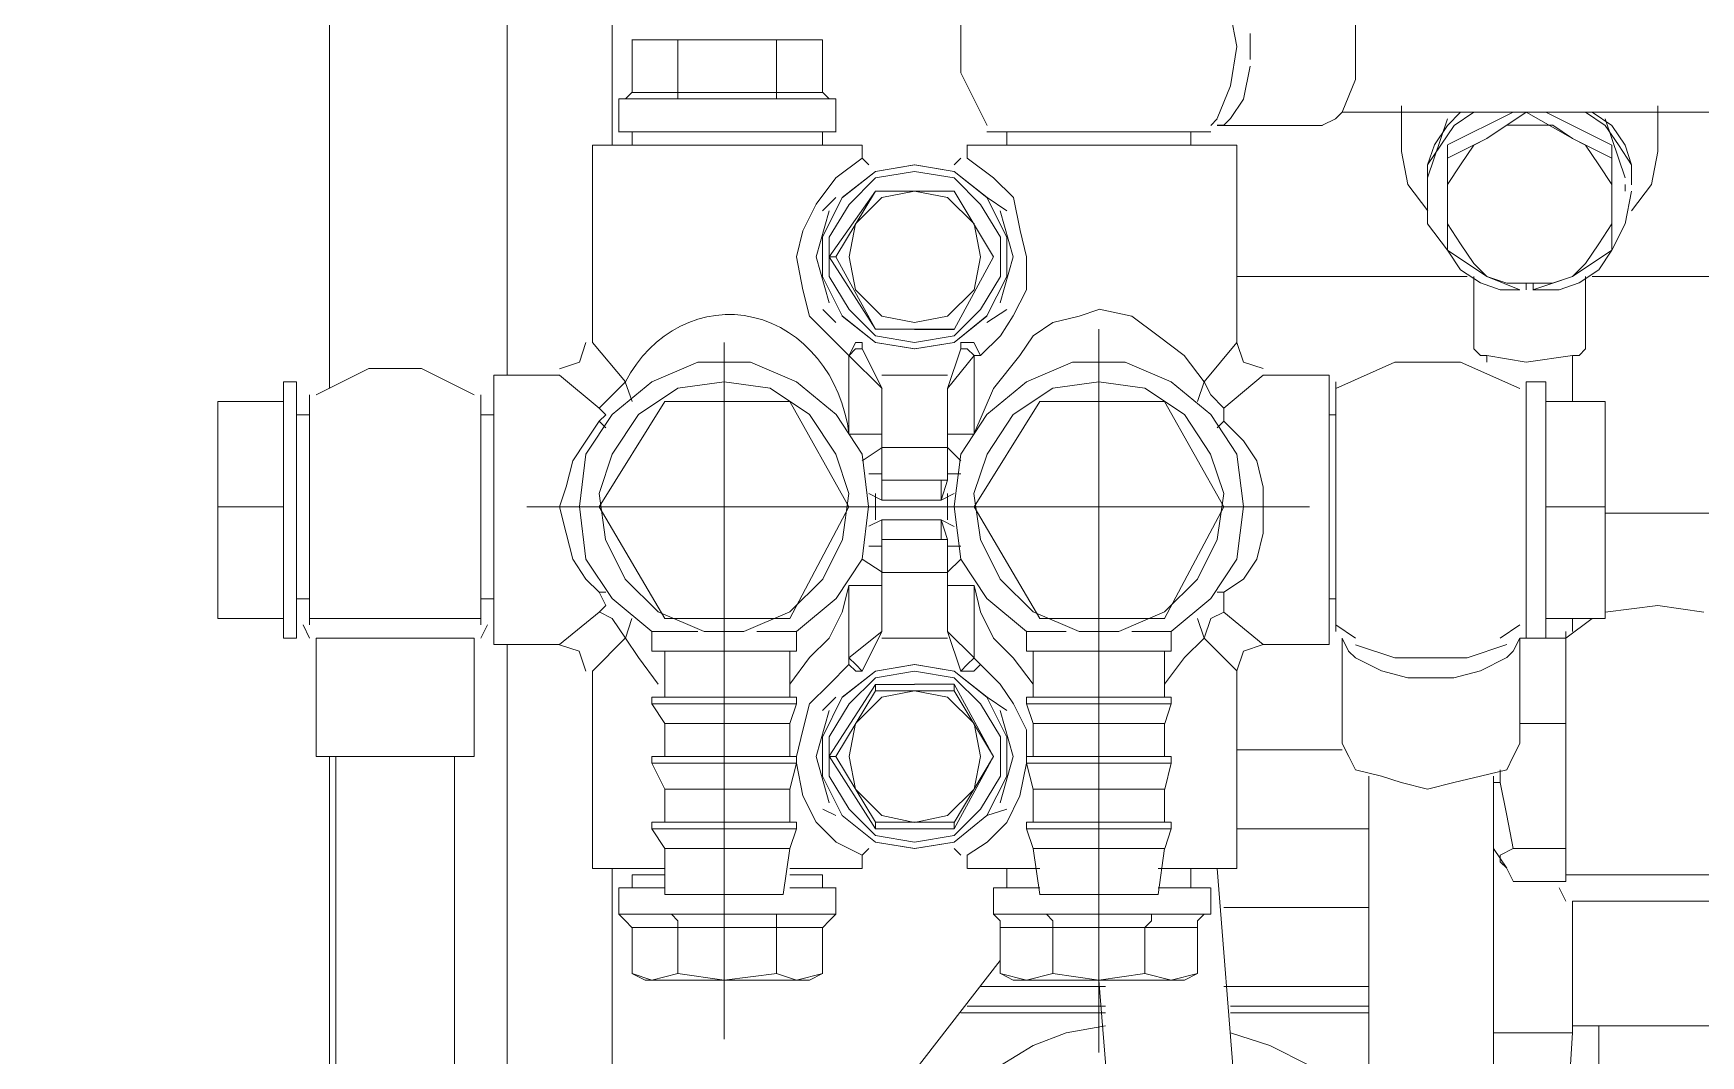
# Model space of a CAD drawing. Header units: inches. Extents: x 11 to 128, y 20 to 108.
# Drawn here: x 30.3206 to 30.5017, y 82.7398 to 82.8508 of the extents above; entities that cross this region are included whole.
import ezdxf

# ---------------------------------------------------------------- set-up
doc = ezdxf.new("R2010")
doc.units = ezdxf.units.IN
doc.header["$MEASUREMENT"] = 0
doc.layers.add('1', color=255, linetype='Continuous')
doc.layers.add('Dim', color=6, linetype='Continuous', lineweight=13)

# ---------------------------------------------------------------- blocks, each defined once
blk = doc.blocks.new('5')
at = {"layer": '1', "lineweight": 9}
for p, q in [((225.45896, -21.79106), (225.45896, -21.64755)), ((225.47611, -21.73518), (225.47611, -21.7898)), ((225.48627, -21.73835), (225.48627, -21.76757)), ((225.5466, -21.75804), (225.54597, -21.75488)), ((225.55803, -21.75487), (225.55803, -21.75803)), ((225.51992, -21.76058), (225.51992, -21.7555)), ((225.48945, -21.7574), (225.48817, -21.7574)), ((225.48817, -21.7574), (225.49009, -21.7574)), ((225.48818, -21.7574), (225.48818, -21.76248)), ((225.50532, -21.7574), (225.48945, -21.7574)), ((225.49009, -21.7574), (225.49261, -21.7574)), ((225.49261, -21.7574), (225.49261, -21.76248)), ((225.49261, -21.7574), (225.49707, -21.7574)), ((225.49707, -21.7574), (225.50214, -21.7574)), ((225.50214, -21.7574), (225.50214, -21.76248)), ((225.50214, -21.7574), (225.50405, -21.7574)), ((225.50405, -21.7574), (225.50659, -21.7574)), ((225.50659, -21.7574), (225.50532, -21.7574)), ((225.50659, -21.7574), (225.50659, -21.76248)), ((225.54597, -21.76185), (225.5466, -21.75804)), ((225.54788, -21.75804), (225.54788, -21.75677)), ((225.54788, -21.7593), (225.54788, -21.75804)), ((225.55804, -21.75804), (225.55804, -21.76122)), ((225.52247, -21.76566), (225.51992, -21.76058)), ((225.54788, -21.75993), (225.54724, -21.76312)), ((225.55804, -21.76122), (225.55677, -21.76438)), ((225.48817, -21.76248), (225.48754, -21.76311)), ((225.50659, -21.76247), (225.48817, -21.76247)), ((225.49261, -21.76311), (225.49261, -21.76248)), ((225.50214, -21.76248), (225.50214, -21.76311)), ((225.50723, -21.76311), (225.5066, -21.76248)), ((225.5447, -21.76501), (225.54597, -21.76185)), ((225.48754, -21.76311), (225.4869, -21.76311)), ((225.4869, -21.76311), (225.4869, -21.7663)), ((225.4869, -21.76311), (225.50787, -21.76311)), ((225.49198, -21.76311), (225.49261, -21.76311)), ((225.50214, -21.76311), (225.50214, -21.76311)), ((225.50787, -21.76311), (225.50723, -21.76311)), ((225.50787, -21.76311), (225.50787, -21.7663)), ((225.54724, -21.76312), (225.54597, -21.76501)), ((225.55677, -21.76438), (225.55612, -21.76502)), ((225.6641, -21.76439), (225.55677, -21.76439)), ((225.56248, -21.76376), (225.56248, -21.76629)), ((225.56248, -21.76439), (225.56248, -21.76566)), ((225.56629, -21.76439), (225.56629, -21.76439)), ((225.57328, -21.76439), (225.56692, -21.76755)), ((225.5682, -21.76439), (225.56693, -21.76566)), ((225.56947, -21.76438), (225.56756, -21.76567)), ((225.57074, -21.76693), (225.57454, -21.76438)), ((225.57454, -21.76438), (225.579, -21.76693)), ((225.57454, -21.76439), (225.57454, -21.76439)), ((225.5828, -21.76756), (225.57644, -21.7644)), ((225.58025, -21.76439), (225.58217, -21.76566)), ((225.5828, -21.76567), (225.58089, -21.76438)), ((225.58344, -21.76439), (225.58344, -21.76439)), ((225.58724, -21.76629), (225.58724, -21.76376)), ((225.58724, -21.76566), (225.58724, -21.76439)), ((225.50787, -21.76629), (225.4869, -21.76629)), ((225.48818, -21.76629), (225.48818, -21.76756)), ((225.50659, -21.76629), (225.50659, -21.76756)), ((225.54406, -21.76629), (225.52246, -21.76629)), ((225.52437, -21.76629), (225.52437, -21.76756)), ((225.54215, -21.76629), (225.54215, -21.76756)), ((225.54406, -21.76566), (225.5447, -21.76502)), ((225.54532, -21.76565), (225.54469, -21.76565)), ((225.5447, -21.76502), (225.5447, -21.76502)), ((225.5447, -21.76566), (225.55487, -21.76566)), ((225.5447, -21.76566), (225.5447, -21.76566)), ((225.54597, -21.76501), (225.54532, -21.76565)), ((225.55612, -21.76502), (225.55487, -21.76565)), ((225.56248, -21.76566), (225.56248, -21.76694)), ((225.56248, -21.76629), (225.56248, -21.76756)), ((225.56692, -21.76502), (225.565, -21.77073)), ((225.56693, -21.76566), (225.56566, -21.76755)), ((225.56756, -21.76567), (225.56628, -21.76756)), ((225.57266, -21.76565), (225.57074, -21.76693)), ((225.57454, -21.76565), (225.57266, -21.76565)), ((225.5771, -21.76565), (225.57454, -21.76565)), ((225.579, -21.76693), (225.5771, -21.76565)), ((225.58408, -21.77073), (225.58216, -21.76502)), ((225.58217, -21.76566), (225.58344, -21.76755)), ((225.58407, -21.76756), (225.5828, -21.76567)), ((225.58724, -21.76693), (225.58724, -21.76565)), ((225.58724, -21.76756), (225.58724, -21.76629)), ((225.48435, -21.76756), (225.51041, -21.76756)), ((225.48436, -21.78662), (225.48436, -21.76757)), ((225.48436, -21.76757), (225.48436, -21.78662)), ((225.51041, -21.76756), (225.51041, -21.76885)), ((225.52056, -21.76884), (225.52056, -21.76755)), ((225.52056, -21.76755), (225.52056, -21.76884)), ((225.5466, -21.76756), (225.52056, -21.76756)), ((225.5466, -21.78662), (225.5466, -21.76757)), ((225.5466, -21.76757), (225.5466, -21.78662)), ((225.56248, -21.76819), (225.56248, -21.76692)), ((225.56566, -21.76755), (225.56501, -21.76947)), ((225.56628, -21.76756), (225.56501, -21.76946)), ((225.56692, -21.76884), (225.57073, -21.76694)), ((225.56692, -21.77771), (225.56692, -21.76757)), ((225.56946, -21.76757), (225.56819, -21.76946)), ((225.57073, -21.76693), (225.56946, -21.76757)), ((225.58281, -21.76883), (225.579, -21.76693)), ((225.579, -21.76693), (225.58025, -21.76757)), ((225.58025, -21.76757), (225.58154, -21.76946)), ((225.5828, -21.77771), (225.5828, -21.76757)), ((225.58344, -21.76755), (225.58469, -21.76947)), ((225.5847, -21.76946), (225.58407, -21.76756)), ((225.58724, -21.76819), (225.58724, -21.76692)), ((225.50787, -21.77073), (225.51041, -21.76884)), ((225.51041, -21.76884), (225.51104, -21.76947)), ((225.51041, -21.76884), (225.51041, -21.76884)), ((225.51547, -21.76946), (225.51168, -21.7701)), ((225.51548, -21.76947), (225.51169, -21.77011)), ((225.51929, -21.7701), (225.51547, -21.76946)), ((225.5193, -21.77011), (225.51548, -21.76947)), ((225.51929, -21.76946), (225.51992, -21.76883)), ((225.52309, -21.77074), (225.52055, -21.76884)), ((225.52056, -21.76884), (225.52056, -21.76884)), ((225.5631, -21.77137), (225.56248, -21.76819)), ((225.56501, -21.76946), (225.56501, -21.77138)), ((225.56501, -21.76947), (225.56501, -21.77139)), ((225.56819, -21.76946), (225.56692, -21.77138)), ((225.58154, -21.76946), (225.58281, -21.77138)), ((225.58469, -21.76947), (225.58469, -21.77139)), ((225.5847, -21.77138), (225.5847, -21.76946)), ((225.58662, -21.77137), (225.58724, -21.76819)), ((225.50595, -21.77328), (225.50787, -21.77073)), ((225.51168, -21.7701), (225.50849, -21.77263)), ((225.51169, -21.77011), (225.5085, -21.77264)), ((225.51168, -21.77074), (225.50914, -21.77329)), ((225.51547, -21.7701), (225.51168, -21.77074)), ((225.51929, -21.77074), (225.51547, -21.7701)), ((225.52246, -21.77263), (225.51929, -21.7701)), ((225.52183, -21.77329), (225.51929, -21.77074)), ((225.52247, -21.77264), (225.5193, -21.77011)), ((225.52501, -21.77263), (225.52309, -21.77074)), ((225.50849, -21.77263), (225.50659, -21.77646)), ((225.50659, -21.77392), (225.50787, -21.77264)), ((225.50722, -21.77836), (225.51168, -21.77201)), ((225.50787, -21.77837), (225.51169, -21.772)), ((225.51232, -21.77264), (225.50976, -21.77517)), ((225.51168, -21.77201), (225.51929, -21.77201)), ((225.51168, -21.77201), (225.51547, -21.77201)), ((225.51168, -21.77201), (225.51168, -21.77201)), ((225.51547, -21.77201), (225.51232, -21.77264)), ((225.51929, -21.77201), (225.51547, -21.77201)), ((225.51864, -21.77264), (225.51547, -21.77201)), ((225.52121, -21.77517), (225.51864, -21.77264)), ((225.5231, -21.77837), (225.51929, -21.77201)), ((225.51929, -21.77201), (225.5231, -21.77837)), ((225.51929, -21.77201), (225.51929, -21.77201)), ((225.52437, -21.77646), (225.52246, -21.77263)), ((225.52438, -21.77392), (225.52247, -21.77264)), ((225.52565, -21.77582), (225.52501, -21.77263)), ((225.56502, -21.77392), (225.5631, -21.77137)), ((225.56501, -21.77138), (225.56501, -21.77201)), ((225.56501, -21.77517), (225.56501, -21.77201)), ((225.56692, -21.77138), (225.56692, -21.7733)), ((225.58281, -21.77138), (225.58281, -21.7733)), ((225.5847, -21.77201), (225.58407, -21.77517)), ((225.58408, -21.77201), (225.58408, -21.77137)), ((225.5847, -21.77392), (225.58662, -21.77137)), ((225.50468, -21.77584), (225.50595, -21.77328)), ((225.50723, -21.77392), (225.50595, -21.77837)), ((225.50914, -21.77329), (225.50722, -21.77647)), ((225.52375, -21.77647), (225.52183, -21.77329)), ((225.525, -21.77837), (225.52374, -21.77392)), ((225.56692, -21.7733), (225.56692, -21.77518)), ((225.5828, -21.77518), (225.5828, -21.7733)), ((225.50405, -21.77837), (225.50468, -21.77584)), ((225.50976, -21.77517), (225.50914, -21.77837)), ((225.52183, -21.77837), (225.52121, -21.77517)), ((225.52628, -21.77837), (225.52565, -21.77582)), ((225.56693, -21.7777), (225.56501, -21.77517)), ((225.56692, -21.77518), (225.56819, -21.77709)), ((225.58153, -21.77709), (225.5828, -21.77518)), ((225.58407, -21.77517), (225.5828, -21.77772)), ((225.50659, -21.77646), (225.50659, -21.78026)), ((225.50722, -21.77647), (225.50722, -21.78026)), ((225.52375, -21.78026), (225.52375, -21.77647)), ((225.52437, -21.78026), (225.52437, -21.77646)), ((225.56819, -21.77709), (225.56946, -21.77899)), ((225.58026, -21.77899), (225.58153, -21.77709)), ((225.50405, -21.77837), (225.50469, -21.78153)), ((225.50595, -21.77837), (225.50723, -21.7828)), ((225.51168, -21.78536), (225.50722, -21.77836)), ((225.50723, -21.77837), (225.50787, -21.77837)), ((225.51168, -21.78536), (225.50786, -21.77836)), ((225.50914, -21.77837), (225.50976, -21.78154)), ((225.51928, -21.78537), (225.5231, -21.77837)), ((225.5231, -21.77837), (225.51928, -21.78537)), ((225.52121, -21.78154), (225.52183, -21.77837)), ((225.5231, -21.77837), (225.5231, -21.77837)), ((225.52374, -21.78279), (225.525, -21.77837)), ((225.52627, -21.78154), (225.52627, -21.77836)), ((225.57073, -21.78026), (225.56692, -21.77771)), ((225.5682, -21.77962), (225.56693, -21.7777)), ((225.56946, -21.77899), (225.57073, -21.78026)), ((225.57899, -21.78026), (225.5828, -21.77771)), ((225.57899, -21.78026), (225.58026, -21.77899)), ((225.5828, -21.77772), (225.58153, -21.77962)), ((225.50659, -21.78026), (225.50849, -21.78407)), ((225.50722, -21.78026), (225.50914, -21.78343)), ((225.52183, -21.78343), (225.52375, -21.78026)), ((225.52246, -21.78407), (225.52437, -21.78026)), ((225.5466, -21.78026), (225.56884, -21.78026)), ((225.5701, -21.78088), (225.5682, -21.77962)), ((225.56947, -21.78026), (225.56947, -21.78724)), ((225.56947, -21.78724), (225.56947, -21.78026)), ((225.57073, -21.78026), (225.57265, -21.78089)), ((225.57074, -21.78025), (225.57391, -21.78154)), ((225.579, -21.78026), (225.57518, -21.78155)), ((225.57709, -21.78089), (225.57899, -21.78026)), ((225.58153, -21.77962), (225.57963, -21.78088)), ((225.58025, -21.78026), (225.58025, -21.78724)), ((225.58025, -21.78724), (225.58025, -21.78026)), ((225.58089, -21.78026), (225.64249, -21.78026)), ((225.50469, -21.78153), (225.50532, -21.78408)), ((225.50976, -21.78154), (225.51232, -21.78409)), ((225.51864, -21.78409), (225.52121, -21.78154)), ((225.525, -21.78407), (225.52627, -21.78154)), ((225.572, -21.78154), (225.5701, -21.78088)), ((225.57391, -21.78154), (225.572, -21.78154)), ((225.57265, -21.78089), (225.57455, -21.78089)), ((225.57454, -21.78088), (225.57454, -21.78153)), ((225.57455, -21.78089), (225.57709, -21.78089)), ((225.57519, -21.78154), (225.57519, -21.78088)), ((225.57772, -21.78154), (225.57519, -21.78154)), ((225.57963, -21.78088), (225.57772, -21.78154)), ((225.50787, -21.7847), (225.5066, -21.78343)), ((225.50914, -21.78343), (225.51168, -21.78598)), ((225.51929, -21.78598), (225.52183, -21.78343)), ((225.52437, -21.78343), (225.52246, -21.7847)), ((225.53327, -21.78343), (225.53135, -21.78409)), ((225.53645, -21.78408), (225.53328, -21.78342)), ((225.50532, -21.78408), (225.50722, -21.78598)), ((225.50849, -21.78407), (225.51168, -21.78662)), ((225.50849, -21.78408), (225.51168, -21.78663)), ((225.51929, -21.78536), (225.51168, -21.78536)), ((225.51547, -21.78536), (225.51168, -21.78536)), ((225.51168, -21.78536), (225.51168, -21.78536)), ((225.51232, -21.78409), (225.51547, -21.7847)), ((225.51547, -21.7847), (225.51864, -21.78409)), ((225.51547, -21.78537), (225.51928, -21.78537)), ((225.51929, -21.78662), (225.52246, -21.78407)), ((225.51929, -21.78663), (225.52246, -21.78408)), ((225.51929, -21.78536), (225.51929, -21.78536)), ((225.52375, -21.78599), (225.525, -21.78407)), ((225.52881, -21.7847), (225.52691, -21.78598)), ((225.53135, -21.78409), (225.52881, -21.7847)), ((225.53899, -21.78599), (225.53645, -21.78408)), ((225.4831, -21.78852), (225.48373, -21.78663)), ((225.48754, -21.79042), (225.48437, -21.78663)), ((225.50722, -21.78598), (225.50913, -21.7879)), ((225.50914, -21.78789), (225.50976, -21.78663)), ((225.50976, -21.78724), (225.50914, -21.78789)), ((225.50976, -21.78663), (225.51041, -21.78663)), ((225.51041, -21.78724), (225.50976, -21.78724)), ((225.51041, -21.78662), (225.51041, -21.78723)), ((225.51233, -21.79106), (225.51041, -21.78724)), ((225.51168, -21.78598), (225.51547, -21.78663)), ((225.51168, -21.78662), (225.51547, -21.78724)), ((225.51168, -21.78663), (225.51548, -21.78724)), ((225.51547, -21.78663), (225.51929, -21.78598)), ((225.51547, -21.78724), (225.51929, -21.78662)), ((225.51548, -21.78724), (225.51929, -21.78663)), ((225.5212, -21.78662), (225.51991, -21.78662)), ((225.51992, -21.78663), (225.51992, -21.78724)), ((225.51992, -21.78724), (225.52056, -21.78724)), ((225.52056, -21.78724), (225.52121, -21.78789)), ((225.52183, -21.78789), (225.5212, -21.78662)), ((225.52183, -21.78789), (225.52375, -21.78599)), ((225.52691, -21.78598), (225.52564, -21.78788)), ((225.54151, -21.78789), (225.53899, -21.78599)), ((225.54343, -21.79042), (225.5466, -21.78662)), ((225.5466, -21.78662), (225.54724, -21.78852)), ((225.5701, -21.78789), (225.56947, -21.78724)), ((225.58025, -21.78724), (225.57963, -21.78789)), ((225.48119, -21.78916), (225.4831, -21.78852)), ((225.49454, -21.78852), (225.49008, -21.79042)), ((225.49961, -21.78852), (225.49454, -21.78852)), ((225.50405, -21.79042), (225.49961, -21.78852)), ((225.51232, -21.79105), (225.50913, -21.78789)), ((225.50913, -21.78789), (225.50913, -21.7955)), ((225.50913, -21.78789), (225.50913, -21.78789)), ((225.51992, -21.78724), (225.51865, -21.79106)), ((225.51865, -21.79106), (225.52121, -21.7879)), ((225.52121, -21.79549), (225.52121, -21.78788)), ((225.52121, -21.78789), (225.52183, -21.78789)), ((225.52564, -21.78788), (225.5231, -21.79106)), ((225.52628, -21.79042), (225.53072, -21.78852)), ((225.53072, -21.78852), (225.5358, -21.78852)), ((225.5358, -21.78852), (225.54024, -21.79042)), ((225.54343, -21.79042), (225.54151, -21.78789)), ((225.54724, -21.78852), (225.54914, -21.78915)), ((225.56184, -21.78853), (225.55613, -21.79106)), ((225.5682, -21.78853), (225.56184, -21.78853)), ((225.57391, -21.79106), (225.5682, -21.78853)), ((225.57073, -21.78789), (225.5701, -21.78789)), ((225.57454, -21.78853), (225.57073, -21.78789)), ((225.57073, -21.78853), (225.57073, -21.7879)), ((225.579, -21.78789), (225.57454, -21.78853)), ((225.57963, -21.78789), (225.579, -21.78789)), ((225.579, -21.79233), (225.579, -21.7879)), ((225.45578, -21.79042), (225.45451, -21.79042)), ((225.45451, -21.79042), (225.45451, -21.81519)), ((225.45578, -21.79042), (225.45578, -21.81519)), ((225.46276, -21.78915), (225.45768, -21.7917)), ((225.46785, -21.78915), (225.46276, -21.78915)), ((225.47294, -21.7917), (225.46785, -21.78915)), ((225.47484, -21.78979), (225.48119, -21.78979)), ((225.48119, -21.78979), (225.47484, -21.78979)), ((225.47484, -21.81581), (225.47484, -21.7898)), ((225.48119, -21.7898), (225.485, -21.79297)), ((225.49008, -21.79042), (225.48627, -21.7936)), ((225.48627, -21.79171), (225.48754, -21.79042)), ((225.48753, -21.79043), (225.48818, -21.79233)), ((225.49708, -21.79042), (225.49262, -21.79105)), ((225.50152, -21.79105), (225.49708, -21.79042)), ((225.50788, -21.7936), (225.50405, -21.79042)), ((225.51232, -21.78979), (225.51865, -21.78979)), ((225.52246, -21.7936), (225.52628, -21.79042)), ((225.53327, -21.79042), (225.52881, -21.79105)), ((225.53771, -21.79105), (225.53327, -21.79042)), ((225.54024, -21.79042), (225.54406, -21.7936)), ((225.54343, -21.79042), (225.54278, -21.79232)), ((225.54406, -21.79169), (225.54343, -21.79042)), ((225.54533, -21.79298), (225.54914, -21.78979)), ((225.54914, -21.78979), (225.55548, -21.78979)), ((225.55549, -21.78979), (225.54915, -21.78979)), ((225.55549, -21.81581), (225.55549, -21.7898)), ((225.55613, -21.81456), (225.55613, -21.79042)), ((225.57644, -21.79042), (225.57454, -21.79042)), ((225.57454, -21.79042), (225.57454, -21.81456)), ((225.57454, -21.8152), (225.57454, -21.79043)), ((225.57644, -21.79043), (225.57644, -21.8152)), ((225.45705, -21.81391), (225.45705, -21.79169)), ((225.47358, -21.81391), (225.47358, -21.79169)), ((225.485, -21.79297), (225.48627, -21.79171)), ((225.49262, -21.79105), (225.4888, -21.7936)), ((225.50531, -21.7936), (225.50152, -21.79105)), ((225.51232, -21.79549), (225.51232, -21.79105)), ((225.51865, -21.79549), (225.51865, -21.79107)), ((225.5231, -21.79106), (225.5212, -21.79549)), ((225.52881, -21.79105), (225.525, -21.7936)), ((225.54153, -21.7936), (225.53771, -21.79105)), ((225.54533, -21.79297), (225.54406, -21.79169)), ((225.44817, -21.81328), (225.44817, -21.79233)), ((225.45451, -21.79233), (225.44817, -21.79233)), ((225.45705, -21.79361), (225.45578, -21.79361)), ((225.47484, -21.79361), (225.47358, -21.79361)), ((225.48627, -21.7936), (225.48372, -21.79742)), ((225.49135, -21.79233), (225.485, -21.80249)), ((225.485, -21.79297), (225.48565, -21.79362)), ((225.48565, -21.79362), (225.485, -21.79423)), ((225.4888, -21.7936), (225.48628, -21.79742)), ((225.50342, -21.79233), (225.49135, -21.79233)), ((225.50913, -21.80249), (225.50342, -21.79232)), ((225.50787, -21.79742), (225.50531, -21.7936)), ((225.51041, -21.79742), (225.50788, -21.7936)), ((225.51992, -21.79742), (225.52246, -21.7936)), ((225.52755, -21.79233), (225.52121, -21.80249)), ((225.525, -21.7936), (225.52247, -21.79742)), ((225.53961, -21.79233), (225.52755, -21.79233)), ((225.54533, -21.80249), (225.53961, -21.79232)), ((225.54405, -21.79742), (225.54153, -21.7936)), ((225.54406, -21.7936), (225.5466, -21.79742)), ((225.54533, -21.79361), (225.54533, -21.79297)), ((225.54533, -21.79424), (225.54533, -21.79361)), ((225.55613, -21.79361), (225.55549, -21.79361)), ((225.57454, -21.79361), (225.57454, -21.79361)), ((225.57644, -21.79233), (225.58217, -21.79233)), ((225.58216, -21.79233), (225.58216, -21.81328)), ((225.485, -21.79423), (225.48373, -21.79615)), ((225.485, -21.79423), (225.48565, -21.79486)), ((225.5447, -21.79487), (225.54532, -21.79424)), ((225.54533, -21.79422), (225.54723, -21.79614)), ((225.48373, -21.79615), (225.48246, -21.79805)), ((225.50913, -21.79549), (225.51232, -21.79549)), ((225.51041, -21.79805), (225.51233, -21.79676)), ((225.51231, -21.79677), (225.51865, -21.79677)), ((225.51232, -21.79549), (225.51232, -21.79678)), ((225.51232, -21.79677), (225.51232, -21.79993)), ((225.51232, -21.79677), (225.51232, -21.79677)), ((225.51865, -21.79549), (225.52121, -21.79549)), ((225.51865, -21.79677), (225.51865, -21.79549)), ((225.51992, -21.79805), (225.51865, -21.79676)), ((225.51865, -21.79677), (225.51865, -21.79993)), ((225.51865, -21.79677), (225.51865, -21.79677)), ((225.54723, -21.79614), (225.54852, -21.79806)), ((225.48246, -21.79805), (225.48183, -21.80058)), ((225.48372, -21.79742), (225.4831, -21.80248)), ((225.48628, -21.79742), (225.48501, -21.80123)), ((225.50913, -21.80123), (225.50787, -21.79742)), ((225.51103, -21.80248), (225.51041, -21.79742)), ((225.51929, -21.80248), (225.51992, -21.79742)), ((225.52247, -21.79742), (225.5212, -21.80123)), ((225.54532, -21.80123), (225.54405, -21.79742)), ((225.5466, -21.79742), (225.54723, -21.80248)), ((225.54852, -21.79806), (225.54914, -21.80059)), ((225.51104, -21.79931), (225.51231, -21.79931)), ((225.51865, -21.79994), (225.51232, -21.79994)), ((225.51232, -21.79994), (225.51232, -21.80186)), ((225.51232, -21.80186), (225.51232, -21.79994)), ((225.51802, -21.79994), (225.51802, -21.80186)), ((225.51865, -21.79994), (225.51802, -21.80186)), ((225.51865, -21.79931), (225.51992, -21.79931)), ((225.48183, -21.80058), (225.48119, -21.80249)), ((225.48501, -21.80123), (225.48563, -21.80566)), ((225.5085, -21.80566), (225.50913, -21.80123)), ((225.51104, -21.80123), (225.51231, -21.80186)), ((225.51168, -21.80375), (225.51168, -21.80122)), ((225.51232, -21.80123), (225.51232, -21.80123)), ((225.51802, -21.80186), (225.51929, -21.80122)), ((225.51865, -21.80123), (225.51865, -21.80376)), ((225.5212, -21.80123), (225.52183, -21.80566)), ((225.54469, -21.80566), (225.54532, -21.80123)), ((225.54914, -21.80059), (225.54914, -21.80249)), ((225.45451, -21.80249), (225.44817, -21.80249)), ((225.48119, -21.80249), (225.48183, -21.80504)), ((225.4831, -21.80248), (225.48372, -21.80756)), ((225.485, -21.80249), (225.49136, -21.81328)), ((225.50342, -21.81328), (225.50913, -21.80249)), ((225.51041, -21.80756), (225.51103, -21.80248)), ((225.51232, -21.80186), (225.51803, -21.80186)), ((225.51802, -21.80186), (225.51802, -21.80186)), ((225.51992, -21.80756), (225.51929, -21.80248)), ((225.52121, -21.80249), (225.52755, -21.81328)), ((225.53961, -21.81328), (225.54533, -21.80249)), ((225.54723, -21.80248), (225.5466, -21.80756)), ((225.54914, -21.80249), (225.54914, -21.80504)), ((225.57644, -21.80249), (225.58217, -21.80249)), ((225.61773, -21.80312), (225.58216, -21.80312)), ((225.51232, -21.80375), (225.51104, -21.80438)), ((225.51802, -21.80375), (225.51231, -21.80375)), ((225.51232, -21.80375), (225.51232, -21.80567)), ((225.51232, -21.80567), (225.51232, -21.80375)), ((225.51232, -21.80439), (225.51232, -21.80439)), ((225.51802, -21.80567), (225.51802, -21.80375)), ((225.51802, -21.80375), (225.51865, -21.80567)), ((225.51802, -21.80375), (225.51802, -21.80375)), ((225.51929, -21.80439), (225.51802, -21.80376)), ((225.48183, -21.80504), (225.48246, -21.80757)), ((225.48563, -21.80566), (225.48753, -21.8095)), ((225.5066, -21.8095), (225.5085, -21.80566)), ((225.51232, -21.80629), (225.51104, -21.80629)), ((225.51865, -21.80567), (225.51231, -21.80567)), ((225.51232, -21.80884), (225.51232, -21.80567)), ((225.51865, -21.80884), (225.51865, -21.80567)), ((225.51992, -21.80629), (225.51865, -21.80629)), ((225.52183, -21.80566), (225.52374, -21.8095)), ((225.5428, -21.8095), (225.54469, -21.80566)), ((225.54914, -21.80504), (225.54852, -21.80757)), ((225.48246, -21.80757), (225.48373, -21.8095)), ((225.48372, -21.80756), (225.48627, -21.81137)), ((225.50788, -21.81137), (225.51041, -21.80756)), ((225.51041, -21.80757), (225.51233, -21.80883)), ((225.51992, -21.80757), (225.51865, -21.80883)), ((225.52246, -21.81137), (225.51992, -21.80756)), ((225.5466, -21.80756), (225.54406, -21.81137)), ((225.54852, -21.80757), (225.54723, -21.8095)), ((225.48373, -21.8095), (225.485, -21.81075)), ((225.48753, -21.8095), (225.49072, -21.81266)), ((225.50341, -21.81266), (225.5066, -21.8095)), ((225.51232, -21.80883), (225.51232, -21.81011)), ((225.51865, -21.80884), (225.51232, -21.80884)), ((225.51232, -21.80884), (225.51232, -21.80884)), ((225.51865, -21.81012), (225.51865, -21.80884)), ((225.51865, -21.80884), (225.51865, -21.80884)), ((225.52374, -21.8095), (225.52691, -21.81266)), ((225.53961, -21.81266), (225.5428, -21.8095)), ((225.54723, -21.8095), (225.54533, -21.81075)), ((225.45705, -21.81138), (225.45578, -21.81138)), ((225.47484, -21.81138), (225.47358, -21.81138)), ((225.48564, -21.81074), (225.485, -21.81074)), ((225.485, -21.81075), (225.48565, -21.81203)), ((225.48627, -21.81137), (225.49008, -21.81456)), ((225.50405, -21.81456), (225.50788, -21.81137)), ((225.50849, -21.81267), (225.50913, -21.81012)), ((225.50913, -21.81708), (225.50913, -21.8101)), ((225.51232, -21.81011), (225.50913, -21.81011)), ((225.51232, -21.81456), (225.51232, -21.81011)), ((225.52121, -21.81011), (225.51865, -21.81011)), ((225.51865, -21.81011), (225.51865, -21.81456)), ((225.52183, -21.81266), (225.52121, -21.81011)), ((225.52121, -21.81011), (225.52121, -21.81709)), ((225.52628, -21.81456), (225.52246, -21.81137)), ((225.54406, -21.81137), (225.54024, -21.81456)), ((225.54533, -21.81074), (225.5447, -21.81074)), ((225.54533, -21.81075), (225.54533, -21.81203)), ((225.55613, -21.81138), (225.55549, -21.81138)), ((225.57454, -21.81138), (225.57454, -21.81138)), ((225.48119, -21.81581), (225.485, -21.81267)), ((225.48565, -21.81203), (225.485, -21.81267)), ((225.485, -21.81266), (225.48627, -21.81328)), ((225.49072, -21.81266), (225.49516, -21.81456)), ((225.49897, -21.81456), (225.50341, -21.81266)), ((225.50723, -21.8152), (225.50849, -21.81267)), ((225.5231, -21.81519), (225.52183, -21.81266)), ((225.52691, -21.81266), (225.53135, -21.81456)), ((225.53519, -21.81456), (225.53961, -21.81266)), ((225.54406, -21.81328), (225.54533, -21.81267)), ((225.54533, -21.81203), (225.54533, -21.81267)), ((225.54533, -21.81267), (225.54914, -21.81581)), ((225.58724, -21.81203), (225.58216, -21.81267)), ((225.59169, -21.81267), (225.58724, -21.81203)), ((225.45451, -21.81328), (225.44817, -21.81328)), ((225.45705, -21.8152), (225.45642, -21.81391)), ((225.47358, -21.81328), (225.45705, -21.81328)), ((225.47421, -21.81391), (225.47358, -21.8152)), ((225.48627, -21.81328), (225.48754, -21.81519)), ((225.48754, -21.81519), (225.48817, -21.81328)), ((225.49454, -21.81456), (225.49009, -21.81456)), ((225.49009, -21.81456), (225.49009, -21.81645)), ((225.49135, -21.81328), (225.50342, -21.81328)), ((225.49516, -21.81456), (225.49897, -21.81456)), ((225.50023, -21.81456), (225.50405, -21.81456)), ((225.50405, -21.81456), (225.50405, -21.81645)), ((225.50913, -21.81709), (225.51232, -21.81456)), ((225.51232, -21.81456), (225.5104, -21.81837)), ((225.51865, -21.81455), (225.52121, -21.81708)), ((225.51992, -21.81837), (225.51865, -21.81455)), ((225.53009, -21.81456), (225.52628, -21.81456)), ((225.52628, -21.81456), (225.52628, -21.81645)), ((225.52755, -21.81328), (225.53962, -21.81328)), ((225.53135, -21.81456), (225.53519, -21.81456)), ((225.53645, -21.81456), (225.54024, -21.81456)), ((225.54024, -21.81456), (225.54024, -21.81645)), ((225.54279, -21.81328), (225.54343, -21.8152)), ((225.54343, -21.8152), (225.54406, -21.81328)), ((225.55613, -21.81391), (225.55805, -21.8152)), ((225.572, -21.8152), (225.57392, -21.81391)), ((225.57644, -21.81328), (225.58217, -21.81328)), ((225.58089, -21.81328), (225.57835, -21.8152)), ((225.57835, -21.83868), (225.57835, -21.81456)), ((225.579, -21.81456), (225.579, -21.81327)), ((225.45451, -21.8152), (225.45578, -21.8152)), ((225.45768, -21.8152), (225.47294, -21.8152)), ((225.45769, -21.8152), (225.45769, -21.82662)), ((225.47294, -21.8152), (225.47294, -21.82662)), ((225.47484, -21.81581), (225.48119, -21.81581)), ((225.48119, -21.81581), (225.47484, -21.81581)), ((225.47611, -21.81581), (225.47611, -21.88125)), ((225.48309, -21.81645), (225.48119, -21.81582)), ((225.48436, -21.81837), (225.48753, -21.8152)), ((225.48754, -21.8152), (225.48881, -21.81707)), ((225.50532, -21.81707), (225.50723, -21.8152)), ((225.51865, -21.8152), (225.51231, -21.8152)), ((225.525, -21.81709), (225.5231, -21.81519)), ((225.54153, -21.81707), (225.54343, -21.8152)), ((225.54343, -21.8152), (225.5466, -21.81836)), ((225.54723, -21.81645), (225.54914, -21.81581)), ((225.54914, -21.81581), (225.55548, -21.81581)), ((225.54915, -21.81581), (225.55549, -21.81581)), ((225.55676, -21.8152), (225.55676, -21.82534)), ((225.55738, -21.81644), (225.55676, -21.8152)), ((225.55804, -21.81581), (225.55804, -21.81581)), ((225.56184, -21.81708), (225.55805, -21.81582)), ((225.57265, -21.81581), (225.56882, -21.81708)), ((225.57265, -21.81581), (225.57265, -21.81581)), ((225.57328, -21.81646), (225.57391, -21.8152)), ((225.57391, -21.8152), (225.57391, -21.82534)), ((225.57454, -21.8152), (225.57392, -21.8152)), ((225.57644, -21.8152), (225.57454, -21.8152)), ((225.57835, -21.8152), (225.57643, -21.8152)), ((225.48373, -21.81837), (225.48309, -21.81645)), ((225.48881, -21.81707), (225.49071, -21.81964)), ((225.50405, -21.81645), (225.49008, -21.81645)), ((225.49135, -21.81645), (225.49135, -21.8209)), ((225.50342, -21.81645), (225.50342, -21.8209)), ((225.50342, -21.81964), (225.50532, -21.81707)), ((225.50722, -21.81965), (225.50913, -21.81773)), ((225.50913, -21.81773), (225.50913, -21.81708)), ((225.50913, -21.81708), (225.50978, -21.81773)), ((225.50913, -21.81774), (225.50978, -21.81837)), ((225.50978, -21.81773), (225.5104, -21.81837)), ((225.51547, -21.81774), (225.51168, -21.81837)), ((225.51548, -21.81774), (225.51169, -21.81837)), ((225.51929, -21.81837), (225.51547, -21.81774)), ((225.5193, -21.81837), (225.51548, -21.81774)), ((225.52056, -21.81773), (225.51992, -21.81837)), ((225.52121, -21.81708), (225.52056, -21.81773)), ((225.52183, -21.81774), (225.5212, -21.81709)), ((225.5212, -21.81837), (225.52183, -21.81774)), ((225.52374, -21.81963), (225.52182, -21.81774)), ((225.52692, -21.81964), (225.525, -21.81709)), ((225.54024, -21.81645), (225.52628, -21.81645)), ((225.52691, -21.81645), (225.52691, -21.8209)), ((225.53961, -21.81645), (225.53961, -21.8209)), ((225.53961, -21.81964), (225.54153, -21.81707)), ((225.5466, -21.81836), (225.54723, -21.81645)), ((225.55805, -21.81708), (225.55738, -21.81644)), ((225.56057, -21.81836), (225.55805, -21.81708)), ((225.56501, -21.81708), (225.56184, -21.81708)), ((225.56882, -21.81708), (225.56501, -21.81708)), ((225.5701, -21.81836), (225.57266, -21.81707)), ((225.57266, -21.81707), (225.57328, -21.81646)), ((225.48436, -21.83743), (225.48436, -21.81837)), ((225.48436, -21.81837), (225.48436, -21.83743)), ((225.51168, -21.81837), (225.50849, -21.8209)), ((225.51169, -21.81837), (225.5085, -21.8209)), ((225.51168, -21.81902), (225.50914, -21.82153)), ((225.50978, -21.81837), (225.5104, -21.81837)), ((225.51041, -21.81837), (225.51041, -21.81837)), ((225.51547, -21.81837), (225.51168, -21.81902)), ((225.51929, -21.81902), (225.51547, -21.81837)), ((225.52246, -21.8209), (225.51929, -21.81837)), ((225.52183, -21.82153), (225.51929, -21.81902)), ((225.52247, -21.8209), (225.5193, -21.81837)), ((225.51991, -21.81837), (225.5212, -21.81837)), ((225.51992, -21.81837), (225.51992, -21.81837)), ((225.5466, -21.83743), (225.5466, -21.81837)), ((225.5466, -21.81837), (225.5466, -21.83743)), ((225.5631, -21.81902), (225.56057, -21.81836)), ((225.56501, -21.81902), (225.5631, -21.81902)), ((225.56501, -21.81901), (225.56755, -21.81901)), ((225.56755, -21.81901), (225.5701, -21.81836)), ((225.50405, -21.8209), (225.49009, -21.8209)), ((225.49009, -21.8209), (225.49009, -21.82153)), ((225.50405, -21.8209), (225.50405, -21.82153)), ((225.50532, -21.82153), (225.50722, -21.81965)), ((225.50849, -21.8209), (225.50659, -21.82474)), ((225.50659, -21.82219), (225.50787, -21.8209)), ((225.50722, -21.8266), (225.51168, -21.81965)), ((225.50787, -21.82661), (225.51169, -21.82027)), ((225.51232, -21.8209), (225.50976, -21.82343)), ((225.51168, -21.81964), (225.51168, -21.82028)), ((225.51168, -21.81965), (225.51547, -21.81965)), ((225.51168, -21.82027), (225.51929, -21.82027)), ((225.51547, -21.82027), (225.51232, -21.8209)), ((225.51547, -21.81964), (225.51929, -21.81964)), ((225.51864, -21.8209), (225.51547, -21.82027)), ((225.52121, -21.82343), (225.51864, -21.8209)), ((225.51929, -21.82028), (225.51929, -21.81964)), ((225.51929, -21.81964), (225.5231, -21.82662)), ((225.51929, -21.82027), (225.5231, -21.82662)), ((225.52437, -21.82474), (225.52246, -21.8209)), ((225.52438, -21.82218), (225.52247, -21.8209)), ((225.52501, -21.82153), (225.52374, -21.81963)), ((225.54025, -21.8209), (225.52628, -21.8209)), ((225.52628, -21.8209), (225.52628, -21.82153)), ((225.54024, -21.8209), (225.54024, -21.82153)), ((225.49008, -21.82154), (225.50405, -21.82154)), ((225.49009, -21.82154), (225.49136, -21.82343)), ((225.50405, -21.82154), (225.50342, -21.82343)), ((225.50469, -21.82408), (225.50532, -21.82153)), ((225.50723, -21.82219), (225.50595, -21.82661)), ((225.50914, -21.82153), (225.50722, -21.82473)), ((225.52375, -21.82473), (225.52183, -21.82153)), ((225.525, -21.82661), (225.52374, -21.82218)), ((225.52628, -21.82406), (225.52501, -21.82153)), ((225.52628, -21.82154), (225.54024, -21.82154)), ((225.52628, -21.82154), (225.52691, -21.82343)), ((225.54024, -21.82154), (225.53962, -21.82343)), ((225.50342, -21.82344), (225.49135, -21.82344)), ((225.49135, -21.82344), (225.49135, -21.8266)), ((225.50342, -21.82344), (225.50342, -21.8266)), ((225.50405, -21.82661), (225.50469, -21.82408)), ((225.50976, -21.82343), (225.50914, -21.82662)), ((225.52183, -21.82662), (225.52121, -21.82343)), ((225.52628, -21.82661), (225.52628, -21.82406)), ((225.53961, -21.82344), (225.52691, -21.82344)), ((225.52691, -21.82344), (225.52691, -21.8266)), ((225.53961, -21.82344), (225.53961, -21.8266)), ((225.57835, -21.82344), (225.57391, -21.82344)), ((225.50659, -21.82474), (225.50659, -21.82851)), ((225.50722, -21.82473), (225.50722, -21.82851)), ((225.52375, -21.82851), (225.52375, -21.82473)), ((225.52437, -21.82851), (225.52437, -21.82474)), ((225.5574, -21.82661), (225.55676, -21.82535)), ((225.57391, -21.82535), (225.57328, -21.82661)), ((225.47294, -21.82661), (225.45768, -21.82661)), ((225.45896, -21.97903), (225.45896, -21.82662)), ((225.45959, -21.94156), (225.45959, -21.82661)), ((225.47103, -21.94156), (225.47103, -21.82661)), ((225.49008, -21.82726), (225.50405, -21.82726)), ((225.50405, -21.82661), (225.49009, -21.82661)), ((225.49009, -21.82661), (225.49009, -21.82726)), ((225.49009, -21.82726), (225.49136, -21.82979)), ((225.50405, -21.82726), (225.50342, -21.82979)), ((225.50405, -21.82661), (225.50405, -21.82726)), ((225.50405, -21.82726), (225.50469, -21.83042)), ((225.50595, -21.82661), (225.50723, -21.83108)), ((225.51168, -21.8336), (225.50722, -21.8266)), ((225.50723, -21.82661), (225.50787, -21.82661)), ((225.51168, -21.83297), (225.50786, -21.82661)), ((225.50914, -21.82662), (225.50976, -21.82978)), ((225.51928, -21.83361), (225.5231, -21.82661)), ((225.5231, -21.82661), (225.51928, -21.83298)), ((225.52121, -21.82978), (225.52183, -21.82662)), ((225.5231, -21.82661), (225.5231, -21.82661)), ((225.52374, -21.83108), (225.525, -21.82661)), ((225.52564, -21.83043), (225.52629, -21.82727)), ((225.54025, -21.82661), (225.52628, -21.82661)), ((225.52628, -21.82661), (225.52628, -21.82726)), ((225.52628, -21.82726), (225.54024, -21.82726)), ((225.52628, -21.82726), (225.52691, -21.82979)), ((225.54024, -21.82726), (225.53962, -21.82979)), ((225.54024, -21.82661), (225.54024, -21.82726)), ((225.5466, -21.82598), (225.55677, -21.82598)), ((225.55805, -21.8279), (225.5574, -21.82661)), ((225.57328, -21.82661), (225.57266, -21.8279)), ((225.50659, -21.82851), (225.50849, -21.83233)), ((225.50722, -21.82851), (225.50914, -21.83171)), ((225.52183, -21.83171), (225.52375, -21.82851)), ((225.52246, -21.83233), (225.52437, -21.82851)), ((225.56057, -21.82851), (225.55805, -21.8279)), ((225.55932, -21.82851), (225.55932, -21.89835)), ((225.56247, -21.82914), (225.56057, -21.82851)), ((225.5701, -21.82851), (225.56755, -21.82914)), ((225.57266, -21.8279), (225.5701, -21.82851)), ((225.57136, -21.82851), (225.57136, -21.89835)), ((225.572, -21.8279), (225.572, -21.82914)), ((225.50342, -21.82978), (225.49135, -21.82978)), ((225.49135, -21.82978), (225.49135, -21.83296)), ((225.50342, -21.82978), (225.50342, -21.83296)), ((225.50469, -21.83042), (225.50596, -21.83297)), ((225.50976, -21.82978), (225.51232, -21.83233)), ((225.51864, -21.83233), (225.52121, -21.82978)), ((225.52437, -21.83298), (225.52564, -21.83043)), ((225.53961, -21.82978), (225.52691, -21.82978)), ((225.52691, -21.82978), (225.52691, -21.83296)), ((225.53961, -21.82978), (225.53961, -21.83296)), ((225.56501, -21.82977), (225.56247, -21.82914)), ((225.56755, -21.82914), (225.56501, -21.82977)), ((225.572, -21.82914), (225.57136, -21.82914)), ((225.572, -21.82914), (225.57265, -21.83233)), ((225.50787, -21.83233), (225.5066, -21.83172)), ((225.50914, -21.83171), (225.51168, -21.83426)), ((225.51929, -21.83426), (225.52183, -21.83171)), ((225.52437, -21.83172), (225.52246, -21.83233)), ((225.49008, -21.8336), (225.50405, -21.8336)), ((225.50405, -21.83297), (225.49009, -21.83297)), ((225.49009, -21.83297), (225.49009, -21.83361)), ((225.49009, -21.8336), (225.49136, -21.8355)), ((225.50405, -21.8336), (225.50342, -21.8355)), ((225.50405, -21.83297), (225.50405, -21.83361)), ((225.50596, -21.83297), (225.50788, -21.83489)), ((225.50849, -21.83233), (225.51168, -21.83489)), ((225.50849, -21.83233), (225.51168, -21.83488)), ((225.51929, -21.83297), (225.51168, -21.83297)), ((225.51168, -21.8336), (225.51168, -21.83297)), ((225.51547, -21.8336), (225.51168, -21.8336)), ((225.51232, -21.83233), (225.51547, -21.83298)), ((225.51547, -21.83298), (225.51864, -21.83233)), ((225.51547, -21.83361), (225.51928, -21.83361)), ((225.51929, -21.83489), (225.52246, -21.83233)), ((225.51929, -21.83488), (225.52246, -21.83233)), ((225.51929, -21.8336), (225.51929, -21.83297)), ((225.52247, -21.83488), (225.52437, -21.83298)), ((225.54025, -21.83297), (225.52628, -21.83297)), ((225.52628, -21.83297), (225.52628, -21.83361)), ((225.52628, -21.8336), (225.54024, -21.8336)), ((225.52628, -21.8336), (225.52691, -21.8355)), ((225.54024, -21.8336), (225.53962, -21.8355)), ((225.54024, -21.83297), (225.54024, -21.83361)), ((225.55932, -21.8336), (225.5466, -21.8336)), ((225.57265, -21.83233), (225.57328, -21.83551)), ((225.49135, -21.83995), (225.49135, -21.83551)), ((225.49135, -21.83551), (225.50342, -21.83551)), ((225.50342, -21.83551), (225.50277, -21.83995)), ((225.50788, -21.83489), (225.51041, -21.83614)), ((225.51104, -21.83551), (225.51041, -21.83614)), ((225.51168, -21.83426), (225.51547, -21.83489)), ((225.51168, -21.83488), (225.51547, -21.83551)), ((225.51168, -21.83489), (225.51548, -21.8355)), ((225.51547, -21.83489), (225.51929, -21.83426)), ((225.51547, -21.83551), (225.51929, -21.83488)), ((225.51548, -21.8355), (225.51929, -21.83489)), ((225.51992, -21.83614), (225.51929, -21.83551)), ((225.52056, -21.83614), (225.52247, -21.83488)), ((225.52755, -21.83995), (225.52691, -21.83551)), ((225.52691, -21.83551), (225.53961, -21.83551)), ((225.53961, -21.83551), (225.53899, -21.83995)), ((225.57136, -21.83551), (225.57265, -21.83742)), ((225.57201, -21.83614), (225.57328, -21.83551)), ((225.57835, -21.83551), (225.57328, -21.83551)), ((225.51041, -21.83614), (225.51041, -21.83743)), ((225.51041, -21.83614), (225.51041, -21.83614)), ((225.52056, -21.83743), (225.52056, -21.83614)), ((225.52056, -21.83614), (225.52056, -21.83743)), ((225.52056, -21.83614), (225.52056, -21.83614)), ((225.57201, -21.83679), (225.57201, -21.83614)), ((225.57265, -21.83742), (225.57201, -21.83679)), ((225.49135, -21.83743), (225.48437, -21.83743)), ((225.48627, -21.83743), (225.48627, -21.88123)), ((225.48818, -21.83805), (225.48818, -21.83933)), ((225.49135, -21.83805), (225.48818, -21.83805)), ((225.49009, -21.83805), (225.49009, -21.83805)), ((225.50342, -21.83805), (225.50659, -21.83805)), ((225.51041, -21.83743), (225.50343, -21.83743)), ((225.50469, -21.83805), (225.50469, -21.83805)), ((225.50659, -21.83805), (225.50659, -21.83933)), ((225.52755, -21.83743), (225.52057, -21.83743)), ((225.52437, -21.83743), (225.52437, -21.83933)), ((225.5466, -21.83743), (225.53899, -21.83743)), ((225.54215, -21.83743), (225.54215, -21.83933)), ((225.55042, -21.91045), (225.54469, -21.83743)), ((225.57265, -21.83743), (225.57328, -21.83867)), ((225.57328, -21.83868), (225.57835, -21.83868)), ((225.59613, -21.83805), (225.57834, -21.83805)), ((225.4869, -21.84185), (225.4869, -21.83932)), ((225.4869, -21.83932), (225.49136, -21.83932)), ((225.50278, -21.83996), (225.49136, -21.83996)), ((225.50342, -21.83932), (225.50788, -21.83932)), ((225.50787, -21.84185), (225.50787, -21.83932)), ((225.5231, -21.84185), (225.5231, -21.83932)), ((225.5231, -21.83932), (225.52755, -21.83932)), ((225.53898, -21.83996), (225.52754, -21.83996)), ((225.53898, -21.83932), (225.54405, -21.83932)), ((225.54406, -21.84185), (225.54406, -21.83932)), ((225.57835, -21.8406), (225.57772, -21.83931)), ((225.50787, -21.84185), (225.4869, -21.84185)), ((225.4869, -21.84185), (225.48754, -21.8425)), ((225.49198, -21.84185), (225.49261, -21.8425)), ((225.50214, -21.84185), (225.50214, -21.8425)), ((225.50723, -21.8425), (225.50787, -21.84185)), ((225.54406, -21.84185), (225.5231, -21.84185)), ((225.5231, -21.84185), (225.52374, -21.8425)), ((225.52819, -21.84185), (225.52882, -21.8425)), ((225.53834, -21.84185), (225.53834, -21.8425)), ((225.54343, -21.84185), (225.54278, -21.8425)), ((225.54533, -21.84122), (225.55931, -21.84122)), ((225.5955, -21.8406), (225.57899, -21.8406)), ((225.579, -21.8533), (225.579, -21.84059)), ((225.579, -21.8406), (225.579, -21.85266)), ((225.48754, -21.8425), (225.48817, -21.84313)), ((225.48818, -21.84758), (225.48818, -21.84313)), ((225.48818, -21.84313), (225.5066, -21.84313)), ((225.49261, -21.8425), (225.49261, -21.84313)), ((225.49261, -21.84758), (225.49261, -21.84313)), ((225.50214, -21.8425), (225.50214, -21.84313)), ((225.50214, -21.84758), (225.50214, -21.84313)), ((225.50659, -21.84758), (225.50659, -21.84313)), ((225.5066, -21.84313), (225.50723, -21.8425)), ((225.52374, -21.8425), (225.52374, -21.84313)), ((225.52374, -21.84758), (225.52374, -21.84313)), ((225.52374, -21.84313), (225.5428, -21.84313)), ((225.52882, -21.8425), (225.52882, -21.84313)), ((225.52882, -21.84758), (225.52882, -21.84313)), ((225.53834, -21.8425), (225.53771, -21.84313)), ((225.53771, -21.84758), (225.53771, -21.84313)), ((225.54278, -21.8425), (225.54278, -21.84313)), ((225.54279, -21.84758), (225.54279, -21.84313)), ((225.52374, -21.84631), (225.49961, -21.87743)), ((225.48817, -21.84757), (225.48945, -21.84821)), ((225.49009, -21.84821), (225.48818, -21.84758)), ((225.48945, -21.84821), (225.50531, -21.84821)), ((225.49262, -21.84758), (225.49009, -21.84821)), ((225.49708, -21.84821), (225.49262, -21.84758)), ((225.50215, -21.84758), (225.49708, -21.84821)), ((225.50406, -21.84821), (225.50214, -21.84758)), ((225.5066, -21.84758), (225.50406, -21.84821)), ((225.50532, -21.84821), (225.50659, -21.84757)), ((225.52629, -21.84821), (225.52374, -21.84758)), ((225.52375, -21.84757), (225.525, -21.84821)), ((225.525, -21.84821), (225.54151, -21.84821)), ((225.52881, -21.84758), (225.52629, -21.84821)), ((225.53327, -21.84821), (225.52881, -21.84758)), ((225.53771, -21.84758), (225.53327, -21.84821)), ((225.53834, -21.91173), (225.53327, -21.84821)), ((225.54025, -21.84821), (225.53771, -21.84758)), ((225.54279, -21.84758), (225.54025, -21.84821)), ((225.54152, -21.84821), (225.54279, -21.84757)), ((225.5339, -21.84884), (225.52183, -21.84884)), ((225.55932, -21.84884), (225.54533, -21.84884)), ((225.51992, -21.85138), (225.5339, -21.85138)), ((225.5339, -21.85075), (225.52056, -21.85075)), ((225.55932, -21.85075), (225.54598, -21.85075)), ((225.54598, -21.85138), (225.55932, -21.85138)), ((225.5339, -21.85265), (225.53009, -21.85331)), ((225.5955, -21.85265), (225.57899, -21.85265)), ((225.58153, -21.85265), (225.58153, -21.87295)), ((225.52692, -21.85455), (225.52375, -21.85647)), ((225.53009, -21.85331), (225.52692, -21.85455)), ((225.54977, -21.85455), (225.54598, -21.85331)), ((225.55359, -21.85647), (225.54977, -21.85455)), ((225.57136, -21.8533), (225.57899, -21.8533)), ((225.57835, -21.86408), (225.57899, -21.85331))]:
    blk.add_line(p, q, dxfattribs=at)
at = {"layer": '1', "color": 53, "lineweight": 0, "true_color": 0xece94f}
for p, q in [((225.53327, -21.78536), (225.53327, -21.8552)), ((225.49708, -21.78662), (225.49708, -21.85391)), ((225.47801, -21.80249), (225.55359, -21.80249))]:
    blk.add_line(p, q, dxfattribs=at)
at = {"layer": '1', "lineweight": 9}
blk.add_ellipse((225.49756, -21.79729), major_axis=(0, 0.01336), ratio=0.874097, start_param=-1.436557, end_param=1.031834, dxfattribs=at)

msp = doc.modelspace()

# ---------------------------------------------------------------- linework, layer by layer
msp.add_open_spline([(18.80527, 84.67695), (20.02879, 84.15716), (22.00001, 83.28056), (26.13586, 81.6811), (29.86669, 80.9072), (34.92488, 80.9072), (38.64477, 80.92251), (41.12414, 80.90707)], degree=3, knots=[0, 0, 0, 0, 3.550687, 7.088547, 10.454406, 13.763203, 20.376363, 20.376363, 20.376363, 20.376363])
msp.add_open_spline([(18.80527, 84.67695), (20.02879, 84.15716), (22.00001, 83.28056), (26.13586, 81.6811), (29.86669, 80.9072), (34.92488, 80.9072), (38.64477, 80.92251), (41.12414, 80.90707)], degree=3, knots=[0, 0, 0, 0, 3.550687, 7.088547, 10.454406, 13.763203, 20.376363, 20.376363, 20.376363, 20.376363])

# ---------------------------------------------------------------- block references
at = {"layer": 'Dim', "xscale": 1.125, "yscale": 1.125, "zscale": 1.125}
msp.add_blockref('5', (-223.28855, 107.32721), dxfattribs=at)

doc.saveas('drawing.dxf')
